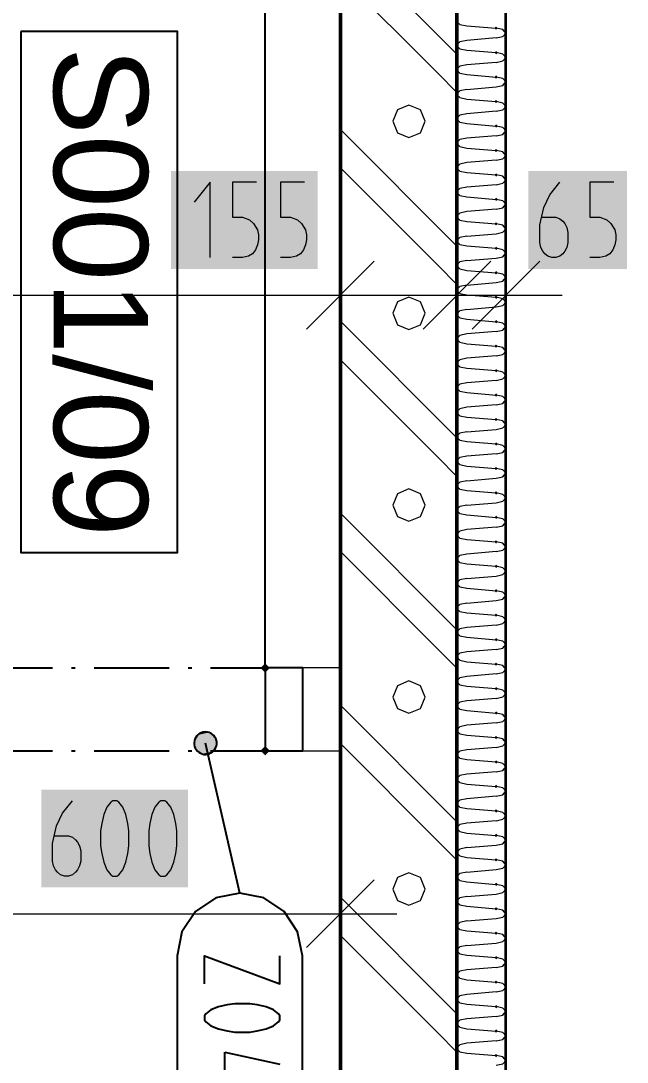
# Model space of a CAD drawing. Header units: millimetres. Extents: x 0 to 594, y 0 to 420.
# Drawn here: x 107.58 to 113.93, y 256.87 to 267.76 of the extents above; entities that cross this region are included whole.
import ezdxf

# ---------------------------------------------------------------- set-up
doc = ezdxf.new("R2010")
doc.units = ezdxf.units.MM
doc.header["$LTSCALE"] = 8
for name, color, linetype in [('PDF_Dvere', 7, 'Continuous'), ('PDF_Instalacni prizdivky', 7, 'Continuous'), ('PDF_Koty delkove', 7, 'Continuous'), ('PDF_Mistnost-popis', 7, 'Continuous'), ('PDF_Popis Zamecnicke vyrobky', 7, 'Continuous'), ('PDF_Prosklenne fasady', 7, 'Continuous'), ('PDF_Steny sendvic', 7, 'Continuous'), ('PDF_Text', 7, 'Continuous')]:
    doc.layers.add(name, color=color, linetype=linetype)
doc.styles.add('PDF Arial', font='arial.ttf')

msp = doc.modelspace()

# ---------------------------------------------------------------- linework, layer by layer
at = {"layer": 'PDF_Dvere', "lineweight": 25}
msp.add_lwpolyline([(109.567, 260.992), (110.138, 260.992), (110.138, 268.866, 0.414214), (102.264, 260.992), (103.032, 260.992)], format="xyb", dxfattribs=at)
for points in [[(107.126, 260.992), (107.913, 260.992)], [(108.11, 260.992), (108.15, 260.992)], [(108.347, 260.992), (109.134, 260.992)], [(109.331, 260.992), (109.37, 260.992)], [(107.126, 260.126), (107.913, 260.126)], [(108.11, 260.126), (108.15, 260.126)], [(108.347, 260.126), (109.134, 260.126)], [(109.331, 260.126), (109.37, 260.126)], [(109.567, 260.126), (110.138, 260.126)]]:
    msp.add_lwpolyline(points, dxfattribs=at)
msp.add_lwpolyline([(110.138, 260.126), (110.532, 260.126), (110.532, 260.992), (110.138, 260.992)], close=True, dxfattribs=at)
at = {"layer": 'PDF_Dvere', "lineweight": 25, "transparency": 33554559}
for points in [[(110.089, 260.992), (110.138, 261.041), (110.138, 260.943), (110.187, 260.992)], [(110.089, 260.126), (110.138, 260.175), (110.138, 260.077), (110.187, 260.126)]]:
    msp.add_solid(points, dxfattribs=at)
at = {"layer": 'PDF_Instalacni prizdivky', "lineweight": 50}
for points in [[(110.926, 276.74), (110.926, 260.992), (110.926, 260.126), (110.926, 246.899), (109.981, 246.899), (109.981, 245.679)], [(112.146, 246.899), (112.146, 276.74)]]:
    msp.add_lwpolyline(points, dxfattribs=at)
at = {"layer": 'PDF_Instalacni prizdivky', "lineweight": 9}
for points in [[(110.926, 268.634), (112.146, 267.413)], [(110.926, 268.232), (111.945, 267.213), (112.146, 267.012), (112.146, 267.012)], [(112.146, 267.413), (112.146, 267.413)], [(110.926, 266.626), (112.146, 265.405)], [(110.926, 266.224), (111.945, 265.205), (112.146, 265.004), (112.146, 265.004)], [(112.146, 265.405), (112.146, 265.405)], [(110.926, 264.618), (112.146, 263.398)], [(110.926, 264.216), (111.945, 263.197), (112.146, 262.996), (112.146, 262.996)], [(112.146, 263.398), (112.146, 263.398)], [(110.926, 262.61), (112.146, 261.39)], [(110.926, 262.209), (111.945, 261.189), (112.146, 260.988), (112.146, 260.988)], [(112.146, 261.39), (112.146, 261.39)], [(110.926, 260.602), (112.146, 259.382)], [(110.926, 260.201), (111.945, 259.181), (112.146, 258.98), (112.146, 258.98)], [(112.146, 259.382), (112.146, 259.382)], [(110.926, 258.594), (112.146, 257.374)], [(110.926, 258.193), (111.945, 257.173), (112.146, 256.972), (112.146, 256.972)], [(112.146, 257.374), (112.146, 257.374)]]:
    msp.add_lwpolyline(points, dxfattribs=at)
for points in [[(111.644, 266.542), (111.763, 266.591), (111.813, 266.711), (111.763, 266.83), (111.644, 266.879), (111.525, 266.83), (111.475, 266.711), (111.525, 266.591)], [(111.644, 264.534), (111.763, 264.583), (111.813, 264.703), (111.763, 264.822), (111.644, 264.871), (111.525, 264.822), (111.475, 264.703), (111.525, 264.583)], [(111.644, 262.526), (111.763, 262.576), (111.813, 262.695), (111.763, 262.814), (111.644, 262.864), (111.525, 262.814), (111.475, 262.695), (111.525, 262.576)], [(111.644, 260.518), (111.763, 260.568), (111.813, 260.687), (111.763, 260.806), (111.644, 260.856), (111.525, 260.806), (111.475, 260.687), (111.525, 260.568)], [(111.644, 258.51), (111.763, 258.56), (111.813, 258.679), (111.763, 258.798), (111.644, 258.848), (111.525, 258.798), (111.475, 258.679), (111.525, 258.56)]]:
    msp.add_lwpolyline(points, close=True, dxfattribs=at)
at = {"layer": 'PDF_Koty delkove', "lineweight": 18}
for points in [[(109.564, 265.285), (109.564, 266.073), (109.396, 265.863)], [(110.047, 266.073), (109.795, 266.073), (109.795, 265.706), (109.9, 265.706), (109.973, 265.679), (110.015, 265.64), (110.057, 265.574), (110.068, 265.522), (110.068, 265.469), (110.057, 265.417), (110.036, 265.365), (110.005, 265.325), (109.963, 265.299), (109.9, 265.285), (109.795, 265.285)], [(110.551, 266.073), (110.299, 266.073)], [(110.299, 266.073), (110.299, 265.706), (110.404, 265.706), (110.477, 265.679), (110.519, 265.64), (110.561, 265.574), (110.571, 265.522), (110.571, 265.469), (110.561, 265.417), (110.54, 265.365), (110.508, 265.325), (110.467, 265.299), (110.404, 265.285), (110.299, 265.285)], [(113.034, 265.706), (113.18, 265.706), (113.223, 265.692), (113.254, 265.666), (113.275, 265.64), (113.296, 265.601), (113.306, 265.548), (113.306, 265.443), (113.296, 265.391), (113.275, 265.351), (113.254, 265.325), (113.223, 265.299), (113.18, 265.285), (113.139, 265.285), (113.097, 265.299), (113.065, 265.325), (113.044, 265.351), (113.023, 265.391), (113.012, 265.443), (113.012, 265.627), (113.054, 265.81), (113.117, 265.942), (113.223, 266.073)], [(113.79, 266.073), (113.538, 266.073), (113.538, 265.706), (113.643, 265.706), (113.716, 265.679), (113.758, 265.64), (113.8, 265.574), (113.81, 265.522), (113.81, 265.469), (113.8, 265.417), (113.779, 265.365), (113.747, 265.325), (113.706, 265.299), (113.643, 265.285), (113.538, 265.285)], [(110.926, 264.301), (110.926, 264.892), (110.926, 265.482)], [(112.146, 264.301), (112.146, 264.892), (112.146, 265.482)], [(112.658, 264.301), (112.658, 264.892), (112.658, 265.482)], [(110.571, 264.537), (111.28, 265.246)], [(111.792, 264.537), (112.5, 265.246)], [(112.304, 264.537), (113.012, 265.246)], [(100.689, 264.892), (110.926, 264.892)], [(110.926, 264.892), (112.146, 264.892), (112.658, 264.892)], [(112.658, 264.892), (113.248, 264.892)], [(107.934, 259.235), (108.081, 259.235), (108.123, 259.221), (108.154, 259.195), (108.175, 259.168), (108.196, 259.13), (108.207, 259.077), (108.207, 258.972), (108.196, 258.92), (108.175, 258.88), (108.154, 258.854), (108.123, 258.827), (108.081, 258.814), (108.039, 258.814), (107.997, 258.827), (107.965, 258.854), (107.945, 258.88), (107.923, 258.92), (107.912, 258.972), (107.912, 259.156), (107.955, 259.339), (108.018, 259.471), (108.123, 259.601)], [(108.711, 259.13), (108.711, 259.287), (108.7, 259.365), (108.679, 259.457), (108.648, 259.536), (108.606, 259.589), (108.585, 259.601), (108.543, 259.601), (108.522, 259.589), (108.48, 259.536), (108.449, 259.457), (108.427, 259.365), (108.416, 259.287), (108.416, 259.13), (108.427, 259.051), (108.449, 258.959), (108.48, 258.88), (108.522, 258.827)], [(108.522, 258.827), (108.543, 258.814), (108.585, 258.814), (108.606, 258.827), (108.648, 258.88), (108.679, 258.959), (108.7, 259.051), (108.711, 259.13)], [(110.926, 257.83), (110.926, 258.42), (110.926, 259.011)], [(110.571, 258.066), (111.28, 258.775)], [(100.689, 258.42), (106.201, 258.42), (110.926, 258.42)], [(110.926, 258.42), (111.516, 258.42)]]:
    msp.add_lwpolyline(points, dxfattribs=at)
msp.add_lwpolyline([(109.215, 259.13), (109.215, 259.287), (109.204, 259.365), (109.183, 259.457), (109.152, 259.536), (109.11, 259.589), (109.089, 259.601), (109.047, 259.601), (109.026, 259.589), (108.984, 259.536), (108.952, 259.457), (108.931, 259.365), (108.92, 259.287), (108.92, 259.13), (108.931, 259.051), (108.952, 258.959), (108.984, 258.88), (109.026, 258.827), (109.047, 258.814), (109.089, 258.814), (109.11, 258.827), (109.152, 258.88), (109.183, 258.959), (109.204, 259.051)], close=True, dxfattribs=at)
at = {"layer": 'PDF_Koty delkove', "color": 7, "lineweight": 18, "true_color": 0xffffff, "transparency": 33554559}
for points in [[(109.151, 265.167), (110.689, 265.167), (109.151, 266.191), (110.689, 266.191)], [(112.894, 265.167), (113.928, 265.167), (112.894, 266.191), (113.928, 266.191)], [(107.794, 258.696), (109.332, 258.696), (107.794, 259.72), (109.332, 259.72)]]:
    msp.add_solid(points, dxfattribs=at)
at = {"layer": 'PDF_Mistnost-popis', "lineweight": 25}
msp.add_lwpolyline([(107.582, 267.65), (107.582, 262.2), (109.222, 262.2), (109.222, 267.65)], close=True, dxfattribs=at)
at = {"layer": 'PDF_Popis Zamecnicke vyrobky', "lineweight": 25}
for points in [[(109.487, 260.32), (109.468, 260.314), (109.451, 260.305), (109.436, 260.294), (109.422, 260.28), (109.411, 260.264), (109.403, 260.247), (109.397, 260.228), (109.395, 260.209), (109.396, 260.19), (109.4, 260.171), (109.407, 260.153), (109.417, 260.137), (109.429, 260.122), (109.444, 260.109), (109.46, 260.099), (109.478, 260.092), (109.497, 260.088), (109.516, 260.087), (109.535, 260.089), (109.554, 260.094), (109.571, 260.102), (109.587, 260.113), (109.601, 260.126), (109.613, 260.141), (109.622, 260.158), (109.628, 260.177), (109.631, 260.196), (109.631, 260.215), (109.628, 260.234), (109.621, 260.252), (109.612, 260.269), (109.6, 260.284), (109.586, 260.297), (109.57, 260.308), (109.553, 260.316), (109.534, 260.321), (109.515, 260.323), (109.496, 260.321)], [(109.216, 256.175), (109.266, 255.924), (109.408, 255.711), (109.621, 255.569), (109.872, 255.519), (110.123, 255.569), (110.336, 255.711), (110.478, 255.924), (110.528, 256.175), (110.528, 257.981), (110.478, 258.232), (110.336, 258.445), (110.123, 258.587), (109.872, 258.637), (109.621, 258.587), (109.408, 258.445), (109.266, 258.232), (109.216, 257.981)], [(109.82, 257.183), (109.978, 257.183), (110.056, 257.194), (110.148, 257.215), (110.227, 257.246), (110.279, 257.288), (110.292, 257.309), (110.292, 257.351), (110.279, 257.372), (110.227, 257.414), (110.148, 257.445), (110.056, 257.466), (109.978, 257.477), (109.82, 257.477), (109.742, 257.466), (109.649, 257.445), (109.571, 257.414), (109.518, 257.372), (109.505, 257.351), (109.505, 257.309), (109.518, 257.288), (109.571, 257.246), (109.649, 257.215), (109.742, 257.194)]]:
    msp.add_lwpolyline(points, close=True, dxfattribs=at)
for points in [[(109.487, 260.32), (109.487, 260.32)], [(109.398, 260.178), (109.398, 260.178)], [(109.872, 258.637), (109.513, 260.205)], [(109.628, 260.231), (109.628, 260.231)], [(109.54, 260.089), (109.54, 260.089)], [(109.505, 257.687), (109.505, 257.981), (110.292, 257.687), (110.292, 257.981)], [(109.715, 256.679), (109.715, 256.973)], [(109.715, 256.973), (110.292, 256.847)]]:
    msp.add_lwpolyline(points, dxfattribs=at)
at = {"layer": 'PDF_Popis Zamecnicke vyrobky', "lineweight": 25, "transparency": 33554559}
for points in [[(109.398, 260.178), (109.628, 260.231), (109.599, 260.285)], [(109.398, 260.178), (109.599, 260.285), (109.401, 260.24)], [(109.401, 260.24), (109.599, 260.285), (109.548, 260.317)], [(109.401, 260.24), (109.548, 260.317), (109.433, 260.29)], [(109.433, 260.29), (109.548, 260.317), (109.487, 260.32)], [(109.427, 260.124), (109.628, 260.231), (109.398, 260.178)], [(109.427, 260.124), (109.625, 260.17), (109.628, 260.231)], [(109.478, 260.092), (109.625, 260.17), (109.427, 260.124)], [(109.478, 260.092), (109.593, 260.119), (109.625, 260.17)], [(109.593, 260.119), (109.478, 260.092), (109.54, 260.089)]]:
    msp.add_solid(points, dxfattribs=at)
at = {"layer": 'PDF_Prosklenne fasady', "lineweight": 18}
for points in [[(110.532, 260.126), (110.532, 260.992)], [(110.532, 260.126), (110.926, 260.126), (110.926, 260.992), (110.532, 260.992)]]:
    msp.add_lwpolyline(points, dxfattribs=at)
at = {"layer": 'PDF_Steny sendvic', "lineweight": 35}
msp.add_lwpolyline([(112.658, 245.679), (112.658, 288.157), (112.146, 288.157), (112.146, 245.679)], dxfattribs=at)
at = {"layer": 'PDF_Steny sendvic', "lineweight": 9}
for points in [[(112.146, 267.756), (112.176, 267.725), (112.248, 267.71)], [(112.248, 267.71), (112.556, 267.685)], [(112.248, 267.71), (112.248, 267.71)], [(112.658, 267.634), (112.628, 267.67), (112.556, 267.685)], [(112.146, 267.634), (112.146, 267.634)], [(112.146, 267.634), (112.146, 267.634)], [(112.556, 267.583), (112.248, 267.557)], [(112.556, 267.583), (112.628, 267.598), (112.658, 267.634)], [(112.248, 267.557), (112.176, 267.542), (112.146, 267.511)], [(112.146, 267.5), (112.176, 267.469), (112.248, 267.454)], [(112.248, 267.454), (112.556, 267.429)], [(112.248, 267.454), (112.248, 267.454)], [(112.146, 267.378), (112.146, 267.378)], [(112.146, 267.378), (112.146, 267.378)], [(112.658, 267.378), (112.628, 267.414), (112.556, 267.429)], [(112.556, 267.327), (112.628, 267.342), (112.658, 267.378)], [(112.248, 267.301), (112.176, 267.286), (112.146, 267.255)], [(112.146, 267.245), (112.176, 267.214), (112.248, 267.199)], [(112.556, 267.327), (112.248, 267.301)], [(112.248, 267.199), (112.556, 267.173)], [(112.248, 267.199), (112.248, 267.199)], [(112.658, 267.122), (112.628, 267.158), (112.556, 267.173)], [(112.146, 267.122), (112.146, 267.122)], [(112.146, 267.122), (112.146, 267.122)], [(112.248, 267.045), (112.176, 267.03), (112.146, 266.999)], [(112.248, 267.045), (112.556, 267.071), (112.628, 267.086), (112.658, 267.122)], [(112.146, 266.989), (112.176, 266.958), (112.248, 266.943)], [(112.248, 266.943), (112.556, 266.917)], [(112.248, 266.943), (112.248, 266.943)], [(112.658, 266.866), (112.628, 266.902), (112.556, 266.917)], [(112.146, 266.866), (112.146, 266.866)], [(112.146, 266.866), (112.146, 266.866)], [(112.556, 266.815), (112.248, 266.79)], [(112.556, 266.815), (112.628, 266.83), (112.658, 266.866)], [(112.248, 266.79), (112.176, 266.775), (112.146, 266.744)], [(112.146, 266.733), (112.176, 266.702), (112.248, 266.687)], [(112.146, 266.61), (112.146, 266.61)], [(112.146, 266.61), (112.146, 266.61)], [(112.248, 266.687), (112.556, 266.661)], [(112.248, 266.687), (112.248, 266.687)], [(112.658, 266.61), (112.628, 266.646), (112.556, 266.661)], [(112.556, 266.559), (112.628, 266.574), (112.658, 266.61)], [(112.248, 266.534), (112.176, 266.519), (112.146, 266.488)], [(112.146, 266.477), (112.176, 266.446), (112.248, 266.431)], [(112.556, 266.559), (112.248, 266.534)], [(112.248, 266.431), (112.556, 266.405)], [(112.248, 266.431), (112.248, 266.431)], [(112.248, 266.431), (112.248, 266.431)], [(112.658, 266.354), (112.628, 266.39), (112.556, 266.405)], [(112.146, 266.354), (112.146, 266.354)], [(112.146, 266.354), (112.146, 266.354)], [(112.248, 266.278), (112.176, 266.263), (112.146, 266.232)], [(112.556, 266.303), (112.248, 266.278)], [(112.556, 266.303), (112.628, 266.318), (112.658, 266.354)], [(112.146, 266.221), (112.176, 266.19), (112.248, 266.175)], [(112.248, 266.175), (112.556, 266.15)], [(112.248, 266.175), (112.248, 266.175)], [(112.658, 266.098), (112.628, 266.135), (112.556, 266.15)], [(112.146, 266.098), (112.146, 266.098)], [(112.146, 266.098), (112.146, 266.098)], [(112.556, 266.047), (112.248, 266.022)], [(112.556, 266.047), (112.628, 266.062), (112.658, 266.098)], [(112.248, 266.022), (112.176, 266.007), (112.146, 265.976)], [(112.146, 265.965), (112.176, 265.934), (112.248, 265.919)], [(112.146, 265.842), (112.146, 265.842)], [(112.146, 265.842), (112.146, 265.842)], [(112.248, 265.919), (112.556, 265.894)], [(112.248, 265.919), (112.248, 265.919)], [(112.658, 265.842), (112.628, 265.879), (112.556, 265.894)], [(112.556, 265.791), (112.628, 265.806), (112.658, 265.842)], [(112.248, 265.766), (112.176, 265.751), (112.146, 265.72)], [(112.556, 265.791), (112.248, 265.766)], [(112.146, 265.709), (112.176, 265.678), (112.248, 265.663)], [(112.248, 265.663), (112.556, 265.638)], [(112.248, 265.663), (112.248, 265.663)], [(112.658, 265.587), (112.628, 265.623), (112.556, 265.638)], [(112.146, 265.587), (112.146, 265.587)], [(112.146, 265.587), (112.146, 265.587)], [(112.248, 265.51), (112.176, 265.495), (112.146, 265.464)], [(112.248, 265.51), (112.556, 265.535), (112.628, 265.55), (112.658, 265.587)], [(112.146, 265.453), (112.176, 265.422), (112.248, 265.407)], [(112.248, 265.407), (112.556, 265.382)], [(112.248, 265.407), (112.248, 265.407)], [(112.146, 265.331), (112.146, 265.331)], [(112.146, 265.331), (112.146, 265.331)], [(112.248, 265.254), (112.556, 265.279), (112.628, 265.294), (112.658, 265.331)], [(112.658, 265.331), (112.628, 265.367), (112.556, 265.382)], [(112.248, 265.254), (112.176, 265.239), (112.146, 265.208)], [(112.146, 265.197), (112.176, 265.166), (112.248, 265.151)], [(112.146, 265.075), (112.146, 265.075)], [(112.146, 265.075), (112.146, 265.075)], [(112.248, 265.151), (112.556, 265.126)], [(112.248, 265.151), (112.248, 265.151)], [(112.248, 264.998), (112.556, 265.024), (112.628, 265.039), (112.658, 265.075)], [(112.658, 265.075), (112.628, 265.111), (112.556, 265.126)], [(112.248, 264.998), (112.176, 264.983), (112.146, 264.952)], [(112.146, 264.941), (112.176, 264.91), (112.248, 264.895)], [(112.248, 264.895), (112.556, 264.87)], [(112.248, 264.895), (112.248, 264.895)], [(112.658, 264.819), (112.628, 264.855), (112.556, 264.87)], [(112.146, 264.819), (112.146, 264.819)], [(112.146, 264.819), (112.146, 264.819)], [(112.248, 264.742), (112.176, 264.727), (112.146, 264.696)], [(112.248, 264.742), (112.556, 264.768), (112.628, 264.783), (112.658, 264.819)], [(112.146, 264.686), (112.176, 264.655), (112.248, 264.639)], [(112.248, 264.639), (112.556, 264.614)], [(112.248, 264.639), (112.248, 264.639)], [(112.146, 264.563), (112.146, 264.563)], [(112.146, 264.563), (112.146, 264.563)], [(112.658, 264.563), (112.628, 264.599), (112.556, 264.614)], [(112.556, 264.512), (112.628, 264.527), (112.658, 264.563)], [(112.248, 264.486), (112.176, 264.471), (112.146, 264.44)], [(112.146, 264.43), (112.176, 264.399), (112.248, 264.384)], [(112.556, 264.512), (112.248, 264.486)], [(112.146, 264.307), (112.146, 264.307)], [(112.146, 264.307), (112.146, 264.307)], [(112.248, 264.384), (112.556, 264.358)], [(112.248, 264.384), (112.248, 264.384)], [(112.658, 264.307), (112.628, 264.343), (112.556, 264.358)], [(112.556, 264.256), (112.628, 264.271), (112.658, 264.307)], [(112.248, 264.231), (112.176, 264.215), (112.146, 264.184)], [(112.556, 264.256), (112.248, 264.231)], [(112.146, 264.174), (112.176, 264.143), (112.248, 264.128)], [(112.248, 264.128), (112.556, 264.102)], [(112.248, 264.128), (112.248, 264.128)], [(112.658, 264.051), (112.628, 264.087), (112.556, 264.102)], [(112.146, 264.051), (112.146, 264.051)], [(112.146, 264.051), (112.146, 264.051)], [(112.248, 263.975), (112.176, 263.96), (112.146, 263.929)], [(112.556, 264), (112.248, 263.975)], [(112.556, 264), (112.628, 264.015), (112.658, 264.051)], [(112.146, 263.918), (112.176, 263.887), (112.248, 263.872)], [(112.248, 263.872), (112.556, 263.846)], [(112.248, 263.872), (112.248, 263.872)], [(112.146, 263.795), (112.146, 263.795)], [(112.146, 263.795), (112.146, 263.795)], [(112.658, 263.795), (112.628, 263.831), (112.556, 263.846)], [(112.556, 263.744), (112.628, 263.759), (112.658, 263.795)], [(112.248, 263.719), (112.176, 263.704), (112.146, 263.673)], [(112.146, 263.662), (112.176, 263.631), (112.248, 263.616)], [(112.556, 263.744), (112.248, 263.719)], [(112.146, 263.539), (112.146, 263.539)], [(112.146, 263.539), (112.146, 263.539)], [(112.248, 263.616), (112.556, 263.591)], [(112.248, 263.616), (112.248, 263.616)], [(112.248, 263.463), (112.556, 263.488), (112.628, 263.503), (112.658, 263.539)], [(112.658, 263.539), (112.628, 263.576), (112.556, 263.591)], [(112.248, 263.463), (112.176, 263.448), (112.146, 263.417)], [(112.146, 263.406), (112.176, 263.375), (112.248, 263.36)], [(112.248, 263.36), (112.556, 263.335)], [(112.248, 263.36), (112.248, 263.36)], [(112.658, 263.283), (112.628, 263.32), (112.556, 263.335)], [(112.146, 263.283), (112.146, 263.283)], [(112.146, 263.283), (112.146, 263.283)], [(112.248, 263.207), (112.176, 263.192), (112.146, 263.161)], [(112.556, 263.232), (112.248, 263.207)], [(112.556, 263.232), (112.628, 263.247), (112.658, 263.283)], [(112.146, 263.15), (112.176, 263.119), (112.248, 263.104)], [(112.248, 263.104), (112.556, 263.079)], [(112.248, 263.104), (112.248, 263.104)], [(112.146, 263.028), (112.146, 263.028)], [(112.146, 263.028), (112.146, 263.028)], [(112.248, 262.951), (112.556, 262.976), (112.628, 262.991), (112.658, 263.028)], [(112.658, 263.028), (112.628, 263.064), (112.556, 263.079)], [(112.248, 262.951), (112.176, 262.936), (112.146, 262.905)], [(112.146, 262.894), (112.176, 262.863), (112.248, 262.848)], [(112.146, 262.772), (112.146, 262.772)], [(112.146, 262.772), (112.146, 262.772)], [(112.248, 262.848), (112.556, 262.823)], [(112.248, 262.848), (112.248, 262.848)], [(112.248, 262.695), (112.556, 262.72), (112.628, 262.735), (112.658, 262.772)], [(112.658, 262.772), (112.628, 262.808), (112.556, 262.823)], [(112.248, 262.695), (112.176, 262.68), (112.146, 262.649)], [(112.146, 262.638), (112.176, 262.607), (112.248, 262.592)], [(112.248, 262.592), (112.556, 262.567)], [(112.248, 262.592), (112.248, 262.592)], [(112.658, 262.516), (112.628, 262.552), (112.556, 262.567)], [(112.146, 262.516), (112.146, 262.516)], [(112.146, 262.516), (112.146, 262.516)], [(112.556, 262.465), (112.248, 262.439)], [(112.556, 262.465), (112.628, 262.48), (112.658, 262.516)], [(112.248, 262.439), (112.176, 262.424), (112.146, 262.393)], [(112.146, 262.382), (112.176, 262.351), (112.248, 262.336)], [(112.248, 262.336), (112.556, 262.311)], [(112.248, 262.336), (112.248, 262.336)], [(112.146, 262.26), (112.146, 262.26)], [(112.146, 262.26), (112.146, 262.26)], [(112.658, 262.26), (112.628, 262.296), (112.556, 262.311)], [(112.556, 262.209), (112.628, 262.224), (112.658, 262.26)], [(112.248, 262.183), (112.176, 262.168), (112.146, 262.137)], [(112.146, 262.126), (112.176, 262.095), (112.248, 262.08)], [(112.556, 262.209), (112.248, 262.183)], [(112.248, 262.08), (112.556, 262.055)], [(112.248, 262.08), (112.248, 262.08)], [(112.658, 262.004), (112.628, 262.04), (112.556, 262.055)], [(112.146, 262.004), (112.146, 262.004)], [(112.146, 262.004), (112.146, 262.004)], [(112.248, 261.927), (112.176, 261.912), (112.146, 261.881)], [(112.248, 261.927), (112.556, 261.953), (112.628, 261.968), (112.658, 262.004)], [(112.146, 261.871), (112.176, 261.84), (112.248, 261.825)], [(112.248, 261.825), (112.556, 261.799)], [(112.248, 261.825), (112.248, 261.825)], [(112.658, 261.748), (112.628, 261.784), (112.556, 261.799)], [(112.146, 261.748), (112.146, 261.748)], [(112.146, 261.748), (112.146, 261.748)], [(112.248, 261.671), (112.556, 261.697), (112.628, 261.712), (112.658, 261.748)], [(112.248, 261.671), (112.176, 261.656), (112.146, 261.625)], [(112.146, 261.615), (112.176, 261.584), (112.248, 261.569)], [(112.146, 261.492), (112.146, 261.492)], [(112.146, 261.492), (112.146, 261.492)], [(112.248, 261.569), (112.556, 261.543)], [(112.248, 261.569), (112.248, 261.569)], [(112.658, 261.492), (112.628, 261.528), (112.556, 261.543)], [(112.556, 261.441), (112.628, 261.456), (112.658, 261.492)], [(112.248, 261.416), (112.176, 261.401), (112.146, 261.37)], [(112.146, 261.359), (112.176, 261.328), (112.248, 261.313)], [(112.556, 261.441), (112.248, 261.416)], [(112.248, 261.313), (112.556, 261.287)], [(112.248, 261.313), (112.248, 261.313)], [(112.658, 261.236), (112.628, 261.272), (112.556, 261.287)], [(112.146, 261.236), (112.146, 261.236)], [(112.146, 261.236), (112.146, 261.236)], [(112.248, 261.16), (112.176, 261.145), (112.146, 261.114)], [(112.556, 261.185), (112.248, 261.16)], [(112.556, 261.185), (112.628, 261.2), (112.658, 261.236)], [(112.146, 261.103), (112.176, 261.072), (112.248, 261.057)], [(112.248, 261.057), (112.556, 261.031)], [(112.248, 261.057), (112.248, 261.057)], [(112.658, 260.98), (112.628, 261.016), (112.556, 261.031)], [(112.146, 260.98), (112.146, 260.98)], [(112.146, 260.98), (112.146, 260.98)], [(112.556, 260.929), (112.248, 260.904)], [(112.556, 260.929), (112.628, 260.944), (112.658, 260.98)], [(112.248, 260.904), (112.176, 260.889), (112.146, 260.858)], [(112.146, 260.847), (112.176, 260.816), (112.248, 260.801)], [(112.146, 260.724), (112.146, 260.724)], [(112.146, 260.724), (112.146, 260.724)], [(112.248, 260.801), (112.556, 260.776)], [(112.248, 260.801), (112.248, 260.801)], [(112.658, 260.724), (112.628, 260.761), (112.556, 260.776)], [(112.556, 260.673), (112.628, 260.688), (112.658, 260.724)], [(112.248, 260.648), (112.176, 260.633), (112.146, 260.602)], [(112.146, 260.591), (112.176, 260.56), (112.248, 260.545)], [(112.556, 260.673), (112.248, 260.648)], [(112.248, 260.545), (112.556, 260.52)], [(112.248, 260.545), (112.248, 260.545)], [(112.658, 260.468), (112.628, 260.505), (112.556, 260.52)], [(112.146, 260.468), (112.146, 260.468)], [(112.146, 260.468), (112.146, 260.468)], [(112.248, 260.392), (112.176, 260.377), (112.146, 260.346)], [(112.556, 260.417), (112.248, 260.392)], [(112.556, 260.417), (112.628, 260.432), (112.658, 260.468)], [(112.146, 260.335), (112.176, 260.304), (112.248, 260.289)], [(112.248, 260.289), (112.556, 260.264)], [(112.248, 260.289), (112.248, 260.289)], [(112.658, 260.213), (112.628, 260.249), (112.556, 260.264)], [(112.146, 260.213), (112.146, 260.213)], [(112.146, 260.213), (112.146, 260.213)], [(112.556, 260.161), (112.248, 260.136)], [(112.556, 260.161), (112.628, 260.176), (112.658, 260.213)], [(112.248, 260.136), (112.176, 260.121), (112.146, 260.09)], [(112.146, 260.079), (112.176, 260.048), (112.248, 260.033)], [(112.146, 259.957), (112.146, 259.957)], [(112.146, 259.957), (112.146, 259.957)], [(112.248, 260.033), (112.556, 260.008)], [(112.248, 260.033), (112.248, 260.033)], [(112.658, 259.957), (112.628, 259.993), (112.556, 260.008)], [(112.556, 259.905), (112.628, 259.92), (112.658, 259.957)], [(112.248, 259.88), (112.176, 259.865), (112.146, 259.834)], [(112.556, 259.905), (112.248, 259.88)], [(112.146, 259.823), (112.176, 259.792), (112.248, 259.777)], [(112.248, 259.777), (112.556, 259.752)], [(112.248, 259.777), (112.248, 259.777)], [(112.658, 259.701), (112.628, 259.737), (112.556, 259.752)], [(112.146, 259.701), (112.146, 259.701)], [(112.146, 259.701), (112.146, 259.701)], [(112.248, 259.624), (112.176, 259.609), (112.146, 259.578)], [(112.556, 259.65), (112.248, 259.624)], [(112.556, 259.65), (112.628, 259.665), (112.658, 259.701)], [(112.146, 259.567), (112.176, 259.536), (112.248, 259.521)], [(112.248, 259.521), (112.556, 259.496)], [(112.248, 259.521), (112.248, 259.521)], [(112.146, 259.445), (112.146, 259.445)], [(112.146, 259.445), (112.146, 259.445)], [(112.556, 259.394), (112.248, 259.368)], [(112.658, 259.445), (112.628, 259.481), (112.556, 259.496)], [(112.556, 259.394), (112.628, 259.409), (112.658, 259.445)], [(112.248, 259.368), (112.176, 259.353), (112.146, 259.322)], [(112.146, 259.312), (112.176, 259.281), (112.248, 259.265)], [(112.146, 259.189), (112.146, 259.189)], [(112.146, 259.189), (112.146, 259.189)], [(112.248, 259.265), (112.556, 259.24)], [(112.248, 259.265), (112.248, 259.265)], [(112.248, 259.112), (112.556, 259.138), (112.628, 259.153), (112.658, 259.189)], [(112.658, 259.189), (112.628, 259.225), (112.556, 259.24)], [(112.248, 259.112), (112.176, 259.097), (112.146, 259.066)], [(112.146, 259.056), (112.176, 259.025), (112.248, 259.01)], [(112.248, 259.01), (112.556, 258.984)], [(112.248, 259.01), (112.248, 259.01)], [(112.658, 258.933), (112.628, 258.969), (112.556, 258.984)], [(112.146, 258.933), (112.146, 258.933)], [(112.146, 258.933), (112.146, 258.933)], [(112.248, 258.857), (112.176, 258.841), (112.146, 258.81)], [(112.248, 258.857), (112.556, 258.882), (112.628, 258.897), (112.658, 258.933)], [(112.146, 258.8), (112.176, 258.769), (112.248, 258.754)], [(112.248, 258.754), (112.556, 258.728)], [(112.248, 258.754), (112.248, 258.754)], [(112.146, 258.677), (112.146, 258.677)], [(112.146, 258.677), (112.146, 258.677)], [(112.248, 258.601), (112.556, 258.626), (112.628, 258.641), (112.658, 258.677)], [(112.658, 258.677), (112.628, 258.713), (112.556, 258.728)], [(112.248, 258.601), (112.176, 258.586), (112.146, 258.555)], [(112.146, 258.544), (112.176, 258.513), (112.248, 258.498)], [(112.146, 258.421), (112.146, 258.421)], [(112.146, 258.421), (112.146, 258.421)], [(112.248, 258.498), (112.556, 258.472)], [(112.248, 258.498), (112.248, 258.498)], [(112.248, 258.345), (112.556, 258.37), (112.628, 258.385), (112.658, 258.421)], [(112.658, 258.421), (112.628, 258.457), (112.556, 258.472)], [(112.248, 258.345), (112.176, 258.33), (112.146, 258.299)], [(112.146, 258.288), (112.176, 258.257), (112.248, 258.242)], [(112.248, 258.242), (112.556, 258.217)], [(112.248, 258.242), (112.248, 258.242)], [(112.658, 258.165), (112.628, 258.202), (112.556, 258.217)], [(112.146, 258.165), (112.146, 258.165)], [(112.146, 258.165), (112.146, 258.165)], [(112.248, 258.089), (112.176, 258.074), (112.146, 258.043)], [(112.248, 258.089), (112.556, 258.114), (112.628, 258.129), (112.658, 258.165)], [(112.146, 258.032), (112.176, 258.001), (112.248, 257.986)], [(112.248, 257.986), (112.556, 257.961)], [(112.248, 257.986), (112.248, 257.986)], [(112.146, 257.909), (112.146, 257.909)], [(112.146, 257.909), (112.146, 257.909)], [(112.658, 257.909), (112.628, 257.946), (112.556, 257.961)], [(112.556, 257.858), (112.628, 257.873), (112.658, 257.909)], [(112.248, 257.833), (112.176, 257.818), (112.146, 257.787)], [(112.146, 257.776), (112.176, 257.745), (112.248, 257.73)], [(112.556, 257.858), (112.248, 257.833)], [(112.146, 257.653), (112.146, 257.654)], [(112.146, 257.654), (112.146, 257.654)], [(112.248, 257.73), (112.556, 257.705)], [(112.248, 257.73), (112.248, 257.73)], [(112.658, 257.654), (112.628, 257.69), (112.556, 257.705)], [(112.556, 257.602), (112.628, 257.617), (112.658, 257.653)], [(112.248, 257.577), (112.176, 257.562), (112.146, 257.531)], [(112.556, 257.602), (112.248, 257.577)], [(112.146, 257.52), (112.176, 257.489), (112.248, 257.474)], [(112.248, 257.474), (112.556, 257.449)], [(112.248, 257.474), (112.248, 257.474)], [(112.658, 257.398), (112.628, 257.434), (112.556, 257.449)], [(112.146, 257.398), (112.146, 257.398)], [(112.146, 257.398), (112.146, 257.398)], [(112.556, 257.346), (112.248, 257.321)], [(112.556, 257.346), (112.628, 257.361), (112.658, 257.398)], [(112.248, 257.321), (112.176, 257.306), (112.146, 257.275)], [(112.146, 257.264), (112.176, 257.233), (112.248, 257.218)], [(112.248, 257.218), (112.556, 257.193)], [(112.248, 257.218), (112.248, 257.218)], [(112.146, 257.142), (112.146, 257.142)], [(112.146, 257.142), (112.146, 257.142)], [(112.658, 257.142), (112.628, 257.178), (112.556, 257.193)], [(112.556, 257.091), (112.628, 257.106), (112.658, 257.142)], [(112.248, 257.065), (112.176, 257.05), (112.146, 257.019)], [(112.146, 257.008), (112.176, 256.977), (112.248, 256.962)], [(112.556, 257.091), (112.248, 257.065)], [(112.248, 256.962), (112.556, 256.937)], [(112.248, 256.962), (112.248, 256.962)], [(112.658, 256.886), (112.628, 256.922), (112.556, 256.937)], [(112.146, 256.886), (112.146, 256.886)], [(112.146, 256.886), (112.146, 256.886)], [(112.556, 256.835), (112.628, 256.85), (112.658, 256.886)]]:
    msp.add_lwpolyline(points, dxfattribs=at)
at = {"layer": 'PDF_Steny sendvic', "lineweight": 9, "transparency": 33554559}
for points in [[(112.556, 267.703), (112.573, 267.685), (112.538, 267.685), (112.556, 267.667)], [(112.556, 267.447), (112.573, 267.429), (112.538, 267.429), (112.556, 267.411)], [(112.556, 267.191), (112.573, 267.173), (112.538, 267.173), (112.556, 267.155)], [(112.556, 266.935), (112.573, 266.917), (112.538, 266.917), (112.556, 266.9)], [(112.556, 266.679), (112.573, 266.661), (112.538, 266.661), (112.556, 266.644)], [(112.556, 266.423), (112.573, 266.405), (112.538, 266.405), (112.556, 266.388)], [(112.556, 266.167), (112.573, 266.15), (112.538, 266.15), (112.556, 266.132)], [(112.556, 265.911), (112.573, 265.894), (112.538, 265.894), (112.556, 265.876)], [(112.556, 265.655), (112.573, 265.638), (112.538, 265.638), (112.556, 265.62)], [(112.556, 265.4), (112.573, 265.382), (112.538, 265.382), (112.556, 265.364)], [(112.556, 265.144), (112.573, 265.126), (112.538, 265.126), (112.556, 265.108)], [(112.556, 264.888), (112.573, 264.87), (112.538, 264.87), (112.556, 264.852)], [(112.556, 264.632), (112.573, 264.614), (112.538, 264.614), (112.556, 264.596)], [(112.556, 264.376), (112.573, 264.358), (112.538, 264.358), (112.556, 264.341)], [(112.556, 264.12), (112.573, 264.102), (112.538, 264.102), (112.556, 264.085)], [(112.556, 263.864), (112.573, 263.846), (112.538, 263.846), (112.556, 263.829)], [(112.556, 263.608), (112.573, 263.591), (112.538, 263.591), (112.556, 263.573)], [(112.556, 263.352), (112.573, 263.335), (112.538, 263.335), (112.556, 263.317)], [(112.556, 263.096), (112.573, 263.079), (112.538, 263.079), (112.556, 263.061)], [(112.556, 262.841), (112.573, 262.823), (112.538, 262.823), (112.556, 262.805)], [(112.556, 262.585), (112.573, 262.567), (112.538, 262.567), (112.556, 262.549)], [(112.556, 262.329), (112.573, 262.311), (112.538, 262.311), (112.556, 262.293)], [(112.556, 262.073), (112.573, 262.055), (112.538, 262.055), (112.556, 262.037)], [(112.556, 261.817), (112.573, 261.799), (112.538, 261.799), (112.556, 261.781)], [(112.556, 261.561), (112.573, 261.543), (112.538, 261.543), (112.556, 261.526)], [(112.556, 261.305), (112.573, 261.287), (112.538, 261.287), (112.556, 261.27)], [(112.556, 261.049), (112.573, 261.031), (112.538, 261.031), (112.556, 261.014)], [(112.556, 260.793), (112.573, 260.776), (112.538, 260.776), (112.556, 260.758)], [(112.556, 260.537), (112.573, 260.52), (112.538, 260.52), (112.556, 260.502)], [(112.556, 260.281), (112.573, 260.264), (112.538, 260.264), (112.556, 260.246)], [(112.556, 260.026), (112.573, 260.008), (112.538, 260.008), (112.556, 259.99)], [(112.556, 259.77), (112.573, 259.752), (112.538, 259.752), (112.556, 259.734)], [(112.556, 259.514), (112.573, 259.496), (112.538, 259.496), (112.556, 259.478)], [(112.556, 259.258), (112.573, 259.24), (112.538, 259.24), (112.556, 259.222)], [(112.556, 259.002), (112.573, 258.984), (112.538, 258.984), (112.556, 258.967)], [(112.556, 258.746), (112.573, 258.728), (112.538, 258.728), (112.556, 258.711)], [(112.556, 258.49), (112.573, 258.472), (112.538, 258.472), (112.556, 258.455)], [(112.556, 258.234), (112.573, 258.217), (112.538, 258.217), (112.556, 258.199)], [(112.556, 257.978), (112.573, 257.961), (112.538, 257.961), (112.556, 257.943)], [(112.556, 257.722), (112.573, 257.705), (112.538, 257.705), (112.556, 257.687)], [(112.556, 257.466), (112.573, 257.449), (112.538, 257.449), (112.556, 257.431)], [(112.556, 257.211), (112.573, 257.193), (112.538, 257.193), (112.556, 257.175)], [(112.556, 256.955), (112.573, 256.937), (112.538, 256.937), (112.556, 256.919)]]:
    msp.add_solid(points, dxfattribs=at)

# ---------------------------------------------------------------- texts
at = {"layer": 'PDF_Text', "insert": (108.411, 267.486), "char_height": 0.9844, "attachment_point": 4, "rotation": 270, "style": 'PDF Arial'}
msp.add_mtext('S001/09', dxfattribs=at)

doc.saveas('drawing.dxf')
